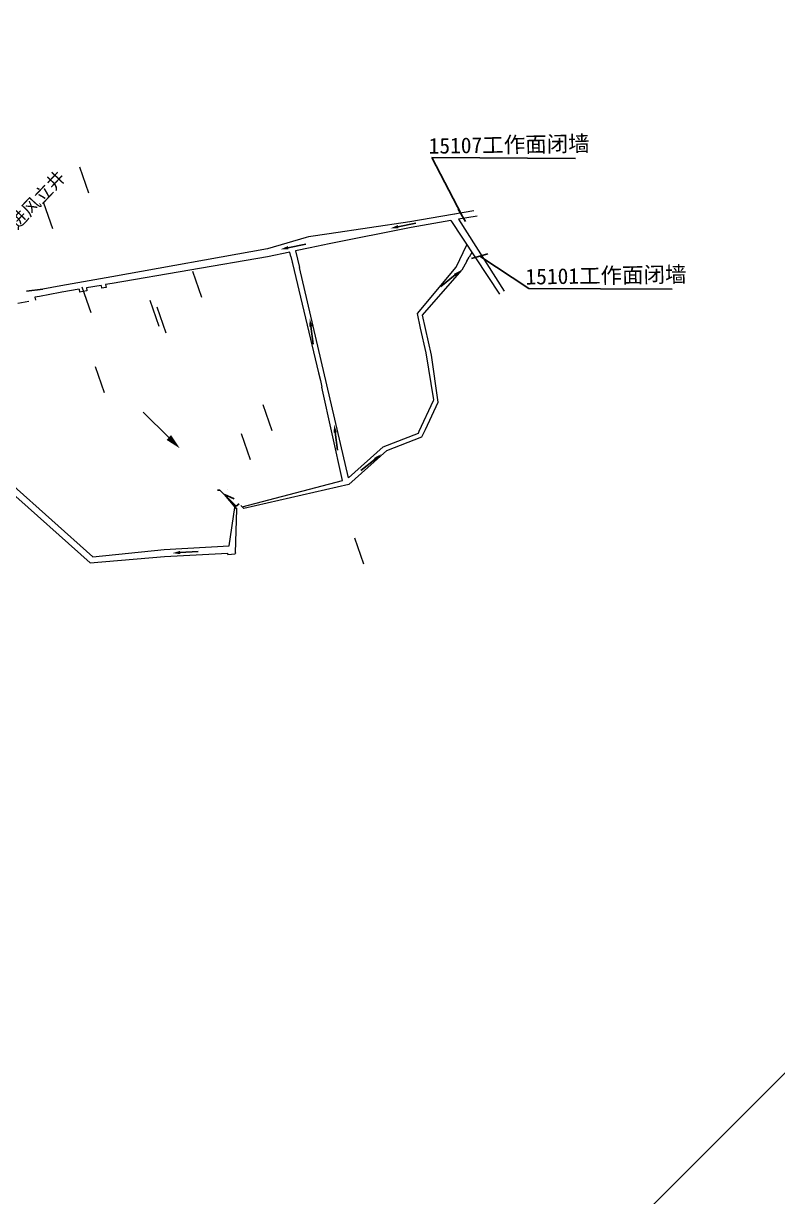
# Model space of a CAD drawing. Header units: millimetres. Extents: x 19725493 to 39459123, y 4133135 to 8271895.
# Drawn here: x 19729406 to 19729910, y 4133920 to 4134706 of the extents above; entities that cross this region are included whole.
import ezdxf

# ---------------------------------------------------------------- set-up
doc = ezdxf.new("R2010")
doc.units = ezdxf.units.MM
for name, color, linetype in [('2m等高线', 37, 'Continuous'), ('主要大巷', 7, 'Continuous'), ('图名注记', 7, 'Continuous'), ('煤巷', 7, 'Continuous'), ('竖井', 7, 'Continuous'), ('闭墙', 7, 'Continuous'), ('陷落柱编号', 7, 'Continuous')]:
    doc.layers.add(name, color=color, linetype=linetype)
doc.styles.add('宋体', font='')
doc.styles.get('宋体').set_extended_font_data('SimSun')
doc.linetypes.add('井田边界线', pattern='A,40,-2,[133,煤矿线型.shx,S=1,R=0,X=0,Y=0],-4', length=46)

msp = doc.modelspace()

# ---------------------------------------------------------------- hatches: boundary and pattern name
at = {"layer": '2m等高线', "linetype": '井田边界线'}
for points in [[(19729656.71, 4134568.48), (19729656.26, 4134570.63), (19729651.4, 4134568.49)], [(19729583.13, 4134554.4), (19729582.68, 4134556.55), (19729577.82, 4134554.41)], [(19729693.81, 4134537.92), (19729695.2, 4134536.22), (19729698.52, 4134540.37)], [(19729596.96, 4134502.66), (19729599.14, 4134502.95), (19729597.36, 4134507.95)], [(19729613.28, 4134431.68), (19729615.46, 4134431.97), (19729613.68, 4134436.97)], [(19729504.56, 4134429.97), (19729501.48, 4134426.84), (19729510.43, 4134421.12)], [(19729640.27, 4134414.7), (19729641.66, 4134413), (19729644.98, 4134417.15)], [(19729510.7, 4134350.31), (19729510.54, 4134352.5), (19729505.44, 4134351.03)]]:
    msp.add_hatch(color=1, dxfattribs=at).paths.add_polyline_path(points)

# ---------------------------------------------------------------- linework, layer by layer
for p, q in [((19729047.18, 4133134.92), (19731006.35, 4135094.22)), ((19729699.09, 4134577.16), (19729679.05, 4134615.79)), ((19729679.05, 4134615.79), (19729775.1, 4134615.22)), ((19729701.58, 4134573), (19729696.59, 4134581.31)), ((19729705.6, 4134548.31), (19729716.52, 4134551.33)), ((19729711.06, 4134549.82), (19729743.83, 4134528.24)), ((19729418.81, 4134527.79), (19729407.78, 4134526.28)), ((19729743.83, 4134528.24), (19729839.88, 4134527.68)), ((19729535.7, 4134393.15), (19729537.2, 4134393.27)), ((19729548.65, 4134380.5, 9.57), (19729540.29, 4134390.18)), ((19729540.29, 4134390.18), (19729540.29, 4134390.18, -8.99)), ((19729540.29, 4134390.18, -4.49), (19729546.69, 4134387.37)), ((19729548.09, 4134382.39), (19729549.99, 4134384.07)), ((19729553.17, 4134380.87, 9.57), (19729551.11, 4134382.95))]:
    msp.add_line(p, q)
at = {"lineweight": 20}
for p, q in [((19729443.19, 4134609.58, 205.08), (19729449.2, 4134592.21, 205.08)), ((19729419.25, 4134585.63, 205.08), (19729425.27, 4134568.26, 205.08)), ((19729518.88, 4134539.75, 277.84), (19729524.89, 4134522.38, 277.84)), ((19729444.86, 4134529.39, 177.81), (19729450.88, 4134512.02, 177.81)), ((19729490.26, 4134520.27, 205.08), (19729496.28, 4134502.9, 205.08)), ((19729494.94, 4134515.8, 277.84), (19729500.96, 4134498.43, 277.84)), ((19729453.71, 4134475.92, 277.84), (19729459.73, 4134458.55, 277.84)), ((19729565.95, 4134450.43, 277.84), (19729571.97, 4134433.07, 277.84)), ((19729551.52, 4134430.99, 280.34), (19729557.54, 4134413.62, 280.34)), ((19729537.2, 4134393.27), (19729548.09, 4134382.39, 240)), ((19729552.1, 4134381.95, 11.58), (19729551.11, 4134382.95, 240)), ((19729627.21, 4134361.16, 353.11), (19729633.23, 4134343.79, 353.11))]:
    msp.add_line(p, q, dxfattribs=at)
at = {"layer": '2m等高线', "color": 1, "linetype": '井田边界线'}
for p, q in [((19729656.29, 4134569.48), (19729668.3, 4134571.95)), ((19729582.71, 4134555.4), (19729594.73, 4134557.84)), ((19729694.64, 4134537.22), (19729685.13, 4134529.49)), ((19729597.99, 4134503), (19729599.55, 4134490.84)), ((19729503.36, 4134428.16), (19729485.96, 4134445.45)), ((19729614.31, 4134432.02), (19729615.87, 4134419.86)), ((19729641.1, 4134414.01), (19729631.59, 4134406.28)), ((19729510.42, 4134351.36), (19729522.65, 4134352.16))]:
    msp.add_line(p, q, dxfattribs=at)
at = {"layer": '图名注记', "color": 0, "lineweight": 20}
for p, q in [((19729694.5, 4134578.12), (19729694.58, 4134577.99)), ((19729691.7, 4134573.64), (19729724.19, 4134524.35)), ((19729696.8, 4134574.51), (19729727.48, 4134526.38))]:
    msp.add_line(p, q, dxfattribs=at)
at = {"layer": '煤巷', "color": 0, "lineweight": 20}
for p, q in [((19729707.12, 4134580.13), (19729664.39, 4134572.82)), ((19729709.4, 4134576.66), (19729696.8, 4134574.51)), ((19729664.39, 4134572.82), (19729610.38, 4134564.78)), ((19729665.19, 4134569.1), (19729610.42, 4134558.07)), ((19729691.7, 4134573.64), (19729665.19, 4134569.1)), ((19729594.96, 4134562.29), (19729569.15, 4134554.81)), ((19729596.51, 4134562.71), (19729594.96, 4134562.29)), ((19729610.38, 4134564.78), (19729596.51, 4134562.71)), ((19729569.15, 4134554.81), (19729464.92, 4134535.99)), ((19729583.99, 4134552.61), (19729569.12, 4134549.46)), ((19729584.68, 4134549.69), (19729583.99, 4134552.61)), ((19729597.63, 4134555.5), (19729587.9, 4134553.44)), ((19729587.9, 4134553.44), (19729590.56, 4134542.29)), ((19729610.42, 4134558.07), (19729597.7, 4134555.51)), ((19729695.32, 4134542.43), (19729702.45, 4134557.34)), ((19729705.73, 4134552.35), (19729703.94, 4134549.14)), ((19729569.12, 4134549.46), (19729465.02, 4134531.54)), ((19729584.68, 4134549.69), (19729603.18, 4134471.81)), ((19729585.6, 4134545.8), (19729586.3, 4134542.88)), ((19729702.52, 4134546.5), (19729699.19, 4134540.34)), ((19729702.52, 4134546.5), (19729703.94, 4134549.14)), ((19729464.92, 4134535.99), (19729430.82, 4134529.89)), ((19729623.2, 4134401.4), (19729590.56, 4134542.29)), ((19729669.33, 4134511.38), (19729695.32, 4134542.43)), ((19729672.83, 4134510.39), (19729699.19, 4134540.34)), ((19729430.82, 4134529.89), (19729418.81, 4134527.79)), ((19729457.72, 4134530.26), (19729447.87, 4134528.52)), ((19729447.87, 4134528.52), (19729448.22, 4134526.55)), ((19729457.72, 4134530.26), (19729458.07, 4134528.29)), ((19729461.02, 4134528.81), (19729458.07, 4134528.29)), ((19729465.02, 4134531.54), (19729460.67, 4134530.78)), ((19729460.67, 4134530.78), (19729461.02, 4134528.81)), ((19729416.46, 4134522.88), (19729413.42, 4134522.33)), ((19729413.42, 4134522.33), (19729413.77, 4134520.36)), ((19729430.29, 4134525.42), (19729416.46, 4134522.88)), ((19729431.52, 4134525.64), (19729430.29, 4134525.42)), ((19729442.95, 4134527.66), (19729431.52, 4134525.64)), ((19729442.95, 4134527.66), (19729443.29, 4134525.69)), ((19729448.22, 4134526.55), (19729443.29, 4134525.69)), ((19729409.37, 4134519.51), (19729401.97, 4134518.19)), ((19729671.54, 4134501.62), (19729669.33, 4134511.38)), ((19729678.9, 4134483.65), (19729672.83, 4134510.39)), ((19729675.32, 4134485), (19729671.54, 4134501.62)), ((19729680.36, 4134453.56), (19729675.32, 4134485)), ((19729683.21, 4134452.11), (19729678.9, 4134483.65)), ((19729603.19, 4134471.78), (19729604.44, 4134466.51)), ((19729604.44, 4134466.51), (19729605.46, 4134462.22)), ((19729619.28, 4134399.62), (19729605.46, 4134462.22)), ((19729670.63, 4134432.58), (19729680.24, 4134453.3)), ((19729674.68, 4134433.7), (19729683.21, 4134452.11)), ((19729680.24, 4134453.3), (19729680.36, 4134453.56)), ((19729672.4, 4134428.78), (19729674.68, 4134433.7)), ((19729646.4, 4134422.07), (19729670.03, 4134431.3)), ((19729648.9, 4134419.61), (19729672.4, 4134428.78)), ((19729670.03, 4134431.3), (19729670.63, 4134432.58)), ((19729623.2, 4134401.4), (19729646.4, 4134422.07)), ((19729623.52, 4134397.01), (19729648.9, 4134419.61)), ((19729394.44, 4134394.48), (19729450.4, 4134344.52)), ((19729397.23, 4134397.61), (19729452.16, 4134348.58)), ((19729552.1, 4134381.95, 11.58), (19729619.28, 4134399.62)), ((19729623.52, 4134397.01), (19729553.17, 4134380.87, 9.57)), ((19729541.98, 4134393.71), (19729541.98, 4134393.71)), ((19729543.32, 4134355.8), (19729547.28, 4134381.58, 11.58)), ((19729547.56, 4134351.32), (19729548.65, 4134380.5, 9.57)), ((19729499.84, 4134353.42), (19729543.32, 4134355.8)), ((19729450.4, 4134344.52), (19729500.09, 4134348.73)), ((19729452.16, 4134348.58), (19729499.84, 4134353.42)), ((19729500.09, 4134348.73), (19729542.54, 4134351.05)), ((19729542.5, 4134350.05), (19729542.54, 4134351.05)), ((19729547.56, 4134351.31), (19729547.53, 4134350.56))]:
    msp.add_line(p, q, dxfattribs=at)
at = {"layer": '闭墙', "color": 0, "lineweight": 20}
msp.add_line((19729542.5, 4134350.05), (19729547.53, 4134350.56), dxfattribs=at)
at = {"layer": '陷落柱编号', "color": 0, "lineweight": 20}
msp.add_line((19729431.76, 4134526.61), (19729431.76, 4134526.61), dxfattribs=at)
msp.add_line((19729431.76, 4134526.61), (19729431.76, 4134526.61), dxfattribs=at)

# ---------------------------------------------------------------- texts
at = {"layer": '主要大巷', "color": 0, "lineweight": 20, "style": '宋体'}
for s, p in [('15107工作面闭墙', (19729676.96, 4134618.35)), ('15101工作面闭墙', (19729741.74, 4134530.8))]:
    msp.add_text(s, height=10.545, rotation=0.91454, dxfattribs=at).set_placement(p)
at = {"layer": '竖井', "color": 0, "lineweight": 20, "style": '宋体'}
msp.add_text('广场进风立井', height=8.787, rotation=46.52438, dxfattribs=at).set_placement((19729385.1, 4134549.68, 77.11))

doc.saveas('drawing.dxf')
